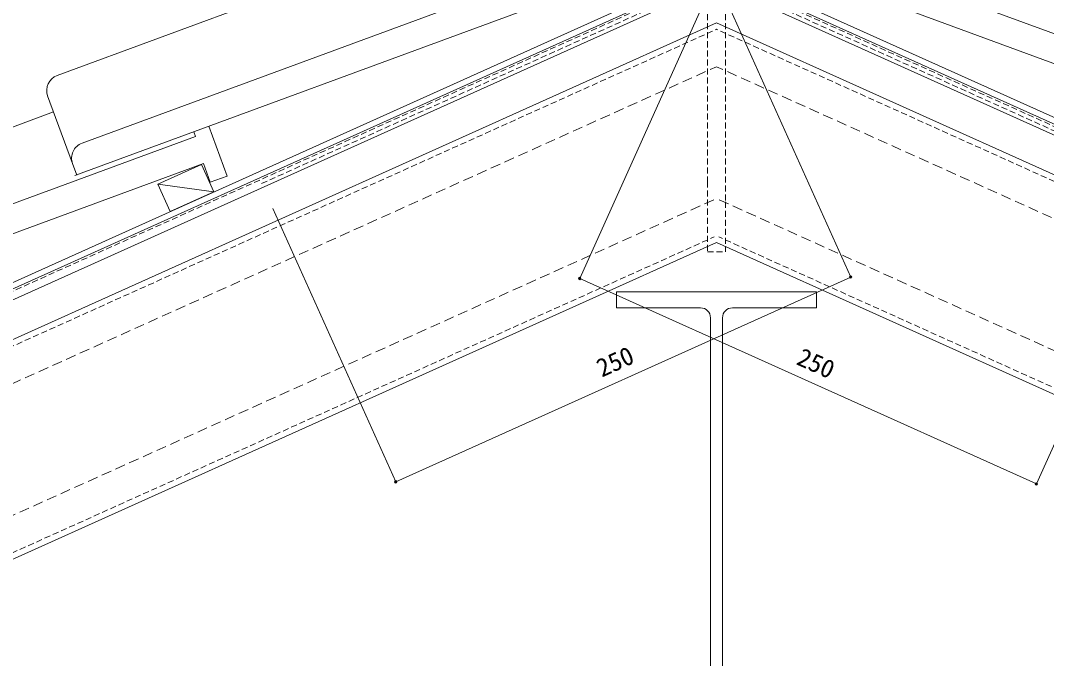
# Model space of a CAD drawing. Units: millimetres, scale not verified. Extents: x -203 to 197, y -138 to 132.
# Drawn here: x -97.5 to 4.9, y -47.9 to 15.8 of the extents above; entities that cross this region are included whole.
import ezdxf
from ezdxf.enums import TextEntityAlignment as Align

# ---------------------------------------------------------------- set-up
doc = ezdxf.new("R2010")
doc.units = ezdxf.units.MM
doc.header["$LTSCALE"] = 0.5
doc.header["$PDMODE"] = 32
doc.header["$PDSIZE"] = 0.25
doc.linetypes.add('DASHED1', pattern=[1.8, 1.2, -0.6])
doc.linetypes.add('DASHED2', pattern=[3, 2, -1])
for name, color, linetype, lineweight in [('1-0', 7, 'Continuous', 18), ('1-1', 7, 'Continuous', 18), ('1-3', 7, 'Continuous', 18), ('1-B', 3, 'Continuous', 18), ('1-C', 7, 'Continuous', 18)]:
    doc.layers.add(name, color=color, linetype=linetype, lineweight=lineweight)
doc.styles.add('ＭＳ ゴシック', font='')
doc.styles.get('ＭＳ ゴシック').set_extended_font_data('MS Gothic')

msp = doc.modelspace()

# ---------------------------------------------------------------- linework, layer by layer
at = {"layer": '1-0'}
for p, q in [((-176.7568, -45.6779), (-28.0071, 21.2594)), ((-176.7568, -46.3359), (-28.0071, 20.6015)), ((120.7426, -45.6779), (-28.0071, 21.2594)), ((120.7426, -46.3359), (-28.0071, 20.6015)), ((-176.7568, -47.4324), (-28.0071, 19.5049)), ((120.7426, -47.4324), (-28.0071, 19.5049))]:
    msp.add_line(p, q, dxfattribs=at)
at = {"layer": '1-0', "linetype": 'DASHED1'}
for p, q in [((-28.9071, 19.0999), (-28.9071, -0.3015)), ((-27.1071, 19.0999), (-27.1071, -2.3281))]:
    msp.add_line(p, q, dxfattribs=at)
at = {"layer": '1-1', "color": 3, "linetype": 'DASHED1'}
for p in [(-176.7568, -46.5552), (17.589, -0.1361)]:
    msp.add_line(p, (-28.0071, 20.3822), dxfattribs=at)
at = {"layer": '1-1'}
for p, q in [((-175.2794, -50.7154), (-28.0071, 15.5572)), ((119.2653, -50.7154), (-28.0071, 15.5572)), ((-83.7958, -0.5557), (-79.4186, 1.414)), ((-83.7958, -0.5557), (-78.1875, -1.3217)), ((-83.7958, -0.5557), (-78.1875, -1.3217)), ((-83.7958, -0.5557), (-78.1875, -1.3217)), ((-83.7958, -0.5557), (-78.1875, -1.3217)), ((-167.0722, -68.9538), (-28.0071, -6.3745)), ((111.0579, -68.9538), (-28.0071, -6.3745))]:
    msp.add_line(p, q, dxfattribs=at)
at = {"layer": '1-1', "linetype": 'DASHED1'}
for p, q in [((-175.0332, -51.2625), (-28.0071, 14.8992)), ((119.019, -51.2625), (-28.0071, 14.8992)), ((-27.1071, -2.3281), (-27.1071, -7.3264)), ((-167.3184, -68.4066), (-28.2533, -5.8274)), ((111.3042, -68.4066), (-27.7609, -5.8274))]:
    msp.add_line(p, q, dxfattribs=at)
at = {"layer": '1-1', "linetype": 'DASHED2'}
for p, q in [((-173.638, -54.363), (-28.0071, 11.1709)), ((117.6238, -54.363), (-28.0071, 11.1709)), ((-168.7136, -65.3061), (-28.0071, -1.9882)), ((112.6994, -65.3061), (-28.0071, -1.9882))]:
    msp.add_line(p, q, dxfattribs=at)
at = {"layer": '1-1', "color": 3}
for p, q in [((-38.0071, -11.3041), (-18.0071, -11.3041)), ((-38.0071, -12.9041), (-38.0071, -11.3041)), ((-18.0071, -11.3041), (-18.0071, -12.9041)), ((-29.6071, -12.9041), (-38.0071, -12.9041)), ((-26.4071, -12.9041), (-18.0071, -12.9041)), ((-28.6071, -48.7041), (-28.6071, -13.9041)), ((-27.4071, -48.7041), (-27.4071, -13.9041))]:
    msp.add_line(p, q, dxfattribs=at)
at = {"layer": '1-1'}
msp.add_lwpolyline([(-82.5647, -3.2915), (-83.7958, -0.5557), (-79.4186, 1.414), (-78.1875, -1.3217)], close=True, dxfattribs=at)
msp.add_lwpolyline([(-82.5647, -3.2915), (-83.7958, -0.5557), (-79.4186, 1.414), (-78.1875, -1.3217)], close=True, dxfattribs=at)
msp.add_lwpolyline([(-83.7958, -0.5557), (-79.4186, 1.414), (-78.1875, -1.3217)], dxfattribs=at)
msp.add_lwpolyline([(-83.7958, -0.5557), (-79.4186, 1.414), (-78.1875, -1.3217)], dxfattribs=at)
at = {"layer": '1-1', "linetype": 'DASHED1'}
msp.add_lwpolyline([(-28.9071, -0.3015), (-28.9071, -7.3264), (-27.1071, -7.3264)], dxfattribs=at)
at = {"layer": '1-1', "color": 3}
for centre, start, end in [((-29.6071, -13.9041), 0, 90), ((-26.4071, -13.9041), 90, 180)]:
    msp.add_arc(centre, 1, start, end, dxfattribs=at)
at = {"layer": '1-3', "color": 3, "linetype": 'DASHED1'}
for p in [(-73.4376, -0.5002), (17.4248, -0.5008)]:
    msp.add_line(p, (-28.0071, 19.9435), dxfattribs=at)
at = {"layer": '1-3'}
for p, q in [((-14.6086, -9.8308), (-26.8869, 17.4542)), ((-41.6629, -9.964), (-29.4137, 17.2564)), ((-60.0391, -30.2745), (-72.3174, -2.9895)), ((3.9332, -30.4822), (16.1824, -3.2618)), ((-60.0391, -30.2745), (-14.6086, -9.8308)), ((-41.6629, -9.964), (3.9332, -30.4822))]:
    msp.add_line(p, q, dxfattribs=at)
for p in [(-41.6629, -9.964), (-14.6086, -9.8308), (-60.0391, -30.2745), (3.9332, -30.4822)]:
    msp.add_point(p, dxfattribs=at)
at = {"layer": '1-B'}
for p, q in [((-91.3583, 3.5435), (-37.1599, 23.4923)), ((35.3441, 3.5435), (-18.8543, 23.4923)), ((-92.0746, 0.2962), (-36.3815, 20.7952)), ((36.0604, 0.2962), (-19.6326, 20.7952)), ((-78.6898, 5.2227), (-76.8607, 0.2533)), ((-78.6898, 5.2227), (-76.8607, 0.2533)), ((-134.2186, -15.7437), (-80.0202, 4.2052)), ((-80.1913, 4.6701), (-80.0202, 4.2052)), ((-80.1913, 4.6701), (-80.0202, 4.2052)), ((-134.9349, -18.991), (-79.2408, 1.5084)), ((-92.3072, 1.4893), (-91.8898, 0.3554)), ((-79.2408, 1.5084), (-78.5499, -0.3685)), ((-79.2407, 1.5084), (-78.5499, -0.3685)), ((-78.5499, -0.3685), (-76.8607, 0.2533)), ((-78.5499, -0.3685), (-76.8607, 0.2533))]:
    msp.add_line(p, q, dxfattribs=at)
msp.add_arc((-90.8056, 2.0419), 1.6, 110.2068, 200.20738, dxfattribs=at)
at = {"layer": '1-C'}
for p, q in [((-93.8453, 10.3003), (-51.3493, 25.9419)), ((-94.7941, 8.2461), (-92.3072, 1.4893)), ((-136.7056, -8.9868), (-94.2086, 6.6551))]:
    msp.add_line(p, q, dxfattribs=at)
msp.add_arc((-93.2926, 8.7988), 1.6, 110.20749, 200.20695, dxfattribs=at)

# ---------------------------------------------------------------- texts
at = {"layer": '1-3', "style": 'ＭＳ ゴシック'}
for rotation, p in [(24.228, (-39.2389, -20.3661)), (335.772, (-20.3695, -18.9977))]:
    msp.add_text('250', height=1.833, rotation=rotation, dxfattribs=at).set_placement(p, align=Align.BOTTOM_LEFT)

doc.saveas('drawing.dxf')
